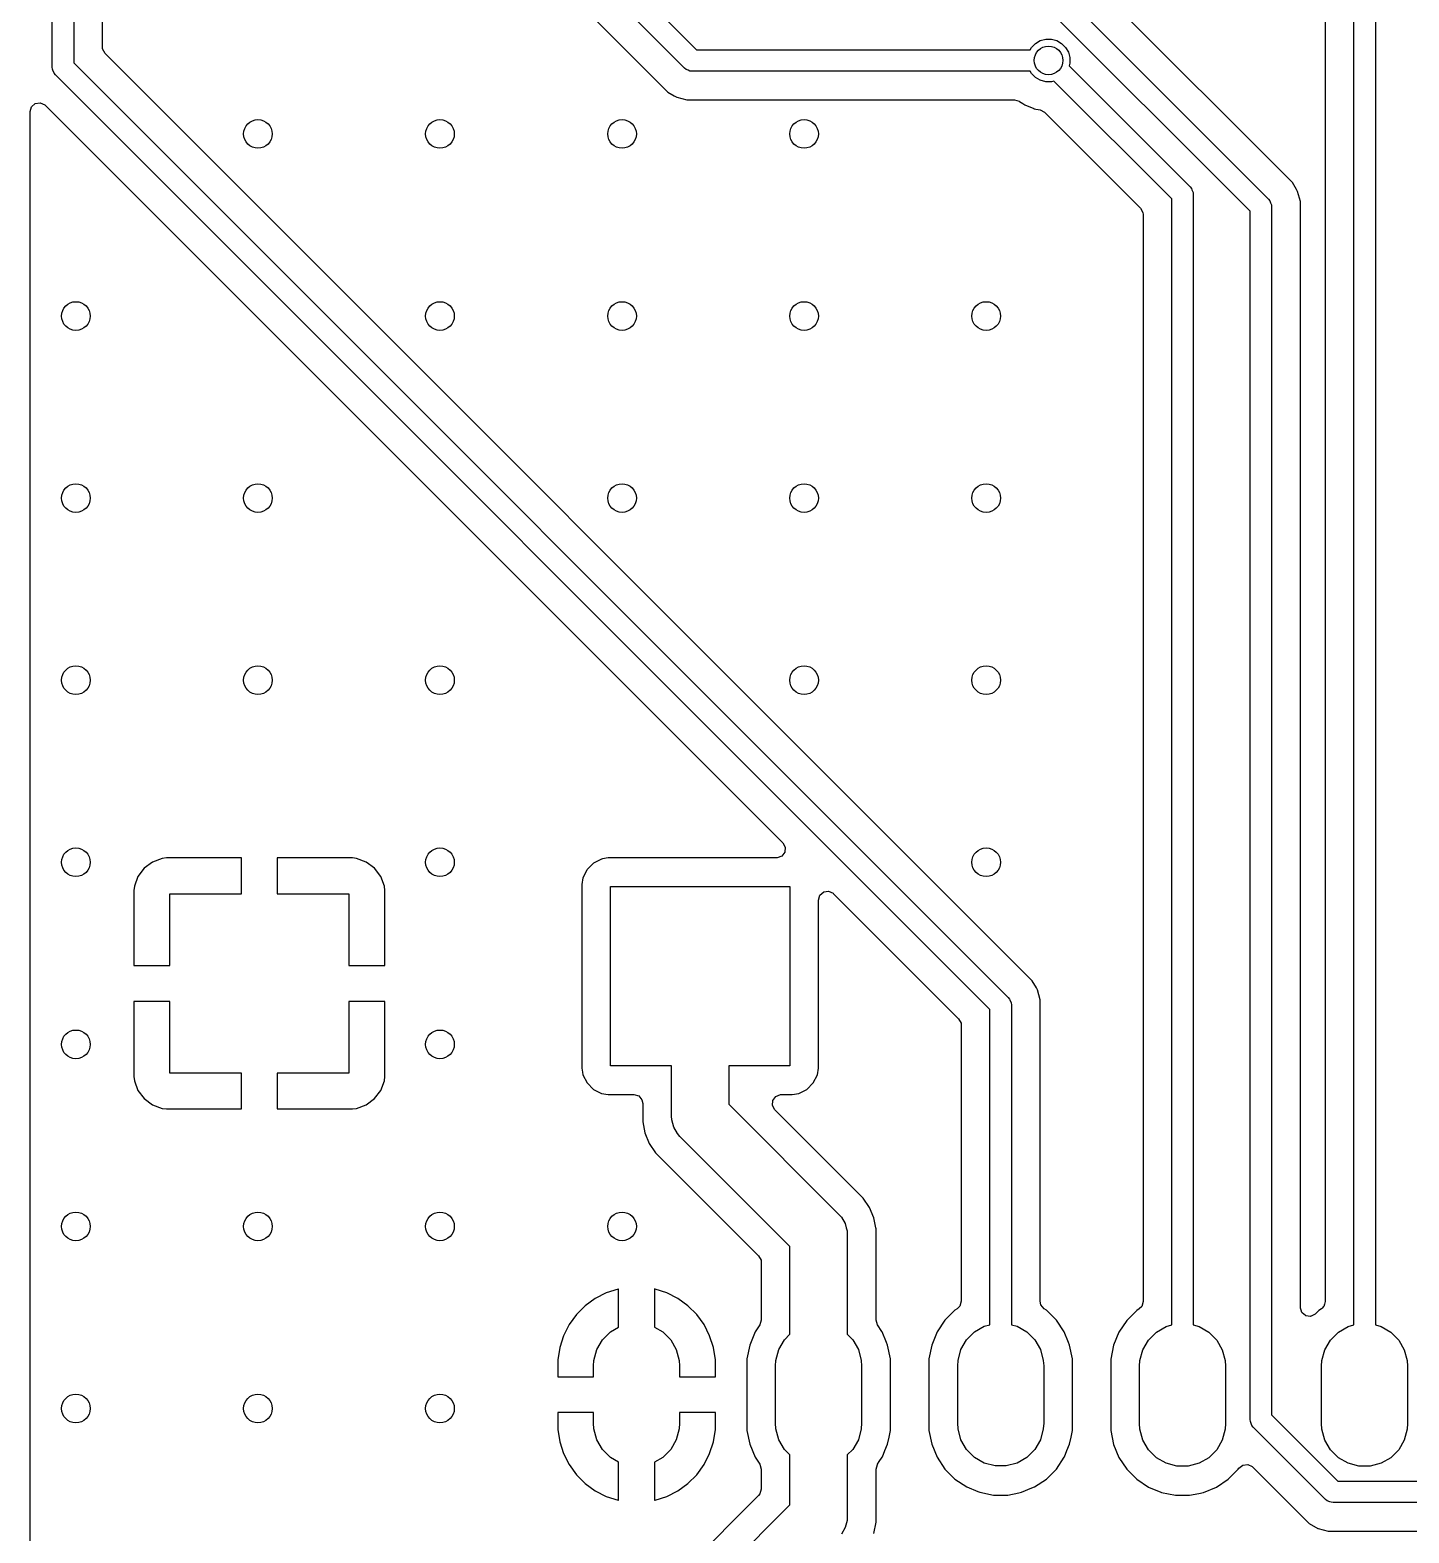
# Model space of a CAD drawing. Extents: x 2.6 to 14.2, y -9.4 to -3.8.
# Drawn here: x 2.558 to 3.315, y -8.399 to -7.573 of the extents above; entities that cross this region are included whole.
import ezdxf

# ---------------------------------------------------------------- set-up
doc = ezdxf.new("R2010")
doc.units = 0
doc.header["$MEASUREMENT"] = 0
doc.layers.add('BLACK', color=7, linetype='CONTINUOUS')

msp = doc.modelspace()

# ---------------------------------------------------------------- linework, layer by layer
at = {"layer": 'BLACK', "linetype": 'CONTINUOUS'}
for p, q in [((2.57022, -7.59385), (2.57022, -4.19395)), ((2.58204, -4.1964), (2.58204, -7.5914)), ((3.2852, -8.28465), (3.2852, -6.96461)), ((3.29701, -6.96706), (3.29701, -8.28465)), ((3.26943, -7.01537), (3.26943, -8.27181)), ((2.5978, -7.58285), (2.5978, -7.27248)), ((2.66376, -7.32392), (2.92411, -7.58427)), ((2.91749, -7.59435), (2.65368, -7.33054)), ((2.64052, -7.33967), (2.90836, -7.60752)), ((3.25148, -7.65722), (3.07678, -7.48252)), ((3.22824, -7.67298), (3.0495, -7.49424)), ((3.05958, -7.48762), (3.23832, -7.66636)), ((2.59791, -7.58388), (2.5978, -7.58285)), ((2.59923, -7.5863), (2.59791, -7.58388)), ((2.92411, -7.58427), (3.10739, -7.58427)), ((3.10739, -7.58427), (3.10813, -7.58298)), ((3.10813, -7.58298), (3.11031, -7.5808)), ((3.11031, -7.5808), (3.11298, -7.57926)), ((3.11298, -7.57926), (3.11596, -7.57846)), ((3.11596, -7.57846), (3.11904, -7.57846)), ((3.11904, -7.57846), (3.12202, -7.57926)), ((3.12202, -7.57926), (3.12469, -7.5808)), ((3.12469, -7.5808), (3.12687, -7.58298)), ((3.12687, -7.58298), (3.12841, -7.58565)), ((2.58204, -7.5914), (3.09539, -8.10475)), ((3.10856, -8.09562), (2.59923, -7.5863)), ((3.12841, -7.58565), (3.12921, -7.58863)), ((3.12921, -7.59171), (3.12883, -7.59315)), ((3.12883, -7.59315), (3.19528, -7.6596)), ((3.12921, -7.58863), (3.12921, -7.59171)), ((2.57034, -7.595), (2.57022, -7.59385)), ((2.57058, -7.59558), (2.57034, -7.595)), ((2.57122, -7.59713), (2.57058, -7.59558)), ((2.57195, -7.59802), (2.57122, -7.59713)), ((3.08531, -8.11138), (2.57195, -7.59802)), ((2.91838, -7.59508), (2.91749, -7.59435)), ((2.91947, -7.59553), (2.91838, -7.59508)), ((2.92051, -7.59597), (2.91947, -7.59553)), ((2.92167, -7.59608), (2.92051, -7.59597)), ((3.10739, -7.59608), (2.92167, -7.59608)), ((3.10813, -7.59736), (3.10739, -7.59608)), ((3.11031, -7.59954), (3.10813, -7.59736)), ((3.11298, -7.60109), (3.11031, -7.59954)), ((3.11596, -7.60188), (3.11298, -7.60109)), ((3.11904, -7.60188), (3.11596, -7.60188)), ((3.12047, -7.6015), (3.11904, -7.60188)), ((3.1852, -7.66623), (3.12047, -7.6015)), ((2.90836, -7.60752), (2.91184, -7.60953)), ((2.91184, -7.60953), (2.9133, -7.61037)), ((2.55806, -7.61821), (2.55883, -7.61557)), ((2.55806, -8.04598), (2.55806, -7.61821)), ((2.55883, -7.61557), (2.56091, -7.61377)), ((2.56091, -7.61377), (2.56363, -7.61338)), ((2.56363, -7.61338), (2.56614, -7.61452)), ((2.56614, -7.61452), (2.56639, -7.61476)), ((2.56639, -7.61476), (2.97146, -8.01983)), ((2.9133, -7.61037), (2.91881, -7.61185)), ((2.91881, -7.61185), (2.91881, -7.61185)), ((2.91881, -7.61185), (2.92452, -7.61185)), ((2.92452, -7.61185), (3.09881, -7.61185)), ((3.09881, -7.61185), (3.10145, -7.61262)), ((3.10145, -7.61262), (3.10153, -7.61267)), ((3.10153, -7.61267), (3.10329, -7.61385)), ((3.10329, -7.61385), (3.10444, -7.61461)), ((3.10444, -7.61461), (3.10444, -7.61461)), ((3.10444, -7.61461), (3.10444, -7.61461)), ((3.10444, -7.61461), (3.10935, -7.61665)), ((3.10935, -7.61665), (3.10946, -7.61669)), ((3.10946, -7.61669), (3.11289, -7.61737)), ((3.11289, -7.61737), (3.11532, -7.61865)), ((3.11532, -7.61865), (3.11539, -7.61871)), ((3.11539, -7.61871), (3.168, -7.67133)), ((3.19528, -7.6596), (3.19602, -7.6605)), ((3.25372, -7.6611), (3.25148, -7.65722)), ((3.1852, -8.28465), (3.1852, -7.66623)), ((3.19602, -7.6605), (3.19629, -7.66116)), ((3.19629, -7.66116), (3.1969, -7.66263)), ((3.1969, -7.66263), (3.19701, -7.66378)), ((3.19701, -7.66378), (3.19701, -8.28465)), ((3.23832, -7.66636), (3.23905, -7.66725)), ((3.23905, -7.66725), (3.2395, -7.66833)), ((3.25434, -7.66217), (3.25372, -7.6611)), ((3.25581, -7.66768), (3.25434, -7.66217)), ((3.25581, -8.27511), (3.25581, -7.66768)), ((3.25581, -7.66768), (3.25581, -7.66768)), ((3.168, -7.67133), (3.16932, -7.67374)), ((3.16932, -7.67374), (3.16943, -7.67478)), ((3.16943, -7.67478), (3.16943, -8.27181)), ((3.22824, -8.33653), (3.22824, -7.67298)), ((3.2395, -7.66833), (3.23993, -7.66938)), ((3.23993, -7.66938), (3.24005, -7.67053)), ((3.24005, -7.67053), (3.24005, -8.33408)), ((2.97146, -8.01983), (2.97278, -8.02224)), ((2.97278, -8.02224), (2.97258, -8.02499)), ((2.62528, -8.03041), (2.62074, -8.0338)), ((2.63058, -8.02843), (2.62528, -8.03041)), ((2.62528, -8.03041), (2.62528, -8.03041)), ((2.63292, -8.02818), (2.63058, -8.02843)), ((2.63058, -8.02843), (2.63058, -8.02843)), ((2.67418, -8.02818), (2.63292, -8.02818)), ((2.67418, -8.04787), (2.67418, -8.02818)), ((2.73512, -8.02818), (2.69386, -8.02818)), ((2.69386, -8.02818), (2.69386, -8.04787)), ((2.73746, -8.02843), (2.73512, -8.02818)), ((2.74276, -8.03041), (2.73746, -8.02843)), ((2.73746, -8.02843), (2.73746, -8.02843)), ((2.74729, -8.0338), (2.74276, -8.03041)), ((2.74276, -8.03041), (2.74276, -8.03041)), ((2.86755, -8.03101), (2.86402, -8.03455)), ((2.872, -8.02875), (2.86755, -8.03101)), ((2.86755, -8.03101), (2.86755, -8.03101)), ((2.86755, -8.03101), (2.86755, -8.03101)), ((2.8725, -8.02867), (2.872, -8.02875)), ((2.87569, -8.02816), (2.8725, -8.02867)), ((2.96801, -8.02816), (2.87569, -8.02816)), ((2.96836, -8.02815), (2.96801, -8.02816)), ((2.97093, -8.02719), (2.96836, -8.02815)), ((2.97258, -8.02499), (2.97093, -8.02719)), ((2.61735, -8.03834), (2.61537, -8.04364)), ((2.62074, -8.0338), (2.61735, -8.03833)), ((2.61735, -8.03833), (2.61735, -8.03834)), ((2.62074, -8.0338), (2.62074, -8.0338)), ((2.75069, -8.03833), (2.74729, -8.0338)), ((2.74729, -8.0338), (2.74729, -8.0338)), ((2.75069, -8.03834), (2.75069, -8.03833)), ((2.75267, -8.04364), (2.75069, -8.03834)), ((2.86175, -8.039), (2.86117, -8.04269)), ((2.86384, -8.03489), (2.86175, -8.039)), ((2.86402, -8.03455), (2.86384, -8.03489)), ((2.86402, -8.03455), (2.86402, -8.03455)), ((2.86402, -8.03455), (2.86402, -8.03455)), ((2.55806, -8.14817), (2.55806, -8.04598)), ((2.61537, -8.04364), (2.61512, -8.04598)), ((2.61512, -8.04598), (2.61512, -8.08724)), ((2.61537, -8.04364), (2.61537, -8.04364)), ((2.75292, -8.04598), (2.75267, -8.04364)), ((2.75267, -8.04364), (2.75267, -8.04364)), ((2.75292, -8.08724), (2.75292, -8.04598)), ((2.75292, -8.04598), (2.75292, -8.04598)), ((2.86117, -8.04269), (2.86117, -8.1436)), ((2.87693, -8.14235), (2.87693, -8.04393)), ((2.87693, -8.04393), (2.97536, -8.04393)), ((2.97536, -8.04393), (2.97536, -8.14235)), ((2.9919, -8.04864), (2.99398, -8.04684)), ((2.99398, -8.04684), (2.9967, -8.04645)), ((2.9967, -8.04645), (2.9992, -8.04759)), ((2.9992, -8.04759), (2.99946, -8.04783)), ((2.63481, -8.08724), (2.63481, -8.04787)), ((2.63481, -8.04787), (2.67418, -8.04787)), ((2.69386, -8.04787), (2.73323, -8.04787)), ((2.73323, -8.04787), (2.73323, -8.08724)), ((2.99113, -8.05128), (2.9919, -8.04864)), ((2.99113, -8.1436), (2.99113, -8.05128)), ((2.99946, -8.04783), (3.06811, -8.11648)), ((2.61512, -8.08724), (2.63481, -8.08724)), ((2.73323, -8.08724), (2.75292, -8.08724)), ((3.11085, -8.09959), (3.10856, -8.09562)), ((3.09539, -8.10475), (3.09612, -8.10565)), ((3.11141, -8.10056), (3.11085, -8.09959)), ((3.11289, -8.10608), (3.11141, -8.10056)), ((2.63481, -8.10692), (2.61512, -8.10692)), ((2.61512, -8.10692), (2.61512, -8.14817)), ((2.63481, -8.14629), (2.63481, -8.10692)), ((2.75292, -8.10692), (2.73323, -8.10692)), ((2.73323, -8.10692), (2.73323, -8.14629)), ((2.75292, -8.14817), (2.75292, -8.10692)), ((3.08531, -8.28451), (3.08531, -8.11138)), ((3.09612, -8.10565), (3.0963, -8.10608)), ((3.0963, -8.10608), (3.097, -8.10778)), ((3.097, -8.10778), (3.09712, -8.10893)), ((3.09712, -8.10893), (3.09712, -8.28451)), ((3.11289, -8.27167), (3.11289, -8.10608)), ((3.11289, -8.10608), (3.11289, -8.10608)), ((3.06811, -8.11648), (3.06943, -8.11889)), ((3.06943, -8.11889), (3.06954, -8.11993)), ((3.06954, -8.11993), (3.06954, -8.27167)), ((2.67418, -8.14629), (2.63481, -8.14629)), ((2.67418, -8.16598), (2.67418, -8.14629)), ((2.73323, -8.14629), (2.69386, -8.14629)), ((2.69386, -8.14629), (2.69386, -8.16598)), ((2.86117, -8.1436), (2.86152, -8.14585)), ((2.86152, -8.14585), (2.86175, -8.14729)), ((2.9104, -8.14235), (2.87693, -8.14235)), ((2.9104, -8.16998), (2.9104, -8.14235)), ((2.97536, -8.14235), (2.94189, -8.14235)), ((2.94189, -8.14235), (2.94189, -8.16346)), ((2.99054, -8.14729), (2.99113, -8.1436)), ((2.99113, -8.1436), (2.99113, -8.1436)), ((2.55806, -8.30376), (2.55806, -8.14817)), ((2.61512, -8.14817), (2.61537, -8.15052)), ((2.61537, -8.15052), (2.61537, -8.15052)), ((2.61537, -8.15052), (2.61735, -8.15582)), ((2.75069, -8.15582), (2.75267, -8.15052)), ((2.75267, -8.15052), (2.75292, -8.14817)), ((2.75267, -8.15052), (2.75267, -8.15052)), ((2.75292, -8.14817), (2.75292, -8.14817)), ((2.86175, -8.14729), (2.86402, -8.15174)), ((2.86402, -8.15174), (2.86402, -8.15174)), ((2.86402, -8.15174), (2.86402, -8.15174)), ((2.86402, -8.15174), (2.86755, -8.15527)), ((2.98474, -8.15527), (2.98827, -8.15174)), ((2.98827, -8.15174), (2.99054, -8.14729)), ((2.99054, -8.14729), (2.99054, -8.14729)), ((2.99054, -8.14729), (2.99054, -8.14729)), ((2.61735, -8.15582), (2.61735, -8.15582)), ((2.61735, -8.15582), (2.62074, -8.16035)), ((2.62074, -8.16035), (2.62074, -8.16035)), ((2.62074, -8.16035), (2.62528, -8.16375)), ((2.74276, -8.16375), (2.74729, -8.16035)), ((2.74729, -8.16035), (2.75069, -8.15582)), ((2.74729, -8.16035), (2.74729, -8.16035)), ((2.75069, -8.15582), (2.75069, -8.15582)), ((2.86755, -8.15527), (2.86755, -8.15527)), ((2.86755, -8.15527), (2.86755, -8.15527)), ((2.86755, -8.15527), (2.87189, -8.15748)), ((2.87189, -8.15748), (2.872, -8.15754)), ((2.872, -8.15754), (2.87569, -8.15812)), ((2.87569, -8.15812), (2.87569, -8.15812)), ((2.87569, -8.15812), (2.88975, -8.15812)), ((2.88975, -8.15812), (2.89239, -8.1589)), ((2.89239, -8.1589), (2.89419, -8.16098)), ((2.89419, -8.16098), (2.89463, -8.163)), ((2.89463, -8.163), (2.89463, -8.17308)), ((2.96587, -8.16404), (2.96607, -8.1613)), ((2.96607, -8.1613), (2.96772, -8.1591)), ((2.96772, -8.1591), (2.9703, -8.15813)), ((2.9703, -8.15813), (2.97064, -8.15812)), ((2.97064, -8.15812), (2.9766, -8.15812)), ((2.9766, -8.15812), (2.98029, -8.15754)), ((2.9766, -8.15812), (2.9766, -8.15812)), ((2.98029, -8.15754), (2.98474, -8.15527)), ((2.62528, -8.16375), (2.62528, -8.16375)), ((2.62528, -8.16375), (2.63058, -8.16572)), ((2.63058, -8.16572), (2.63058, -8.16572)), ((2.63058, -8.16572), (2.63292, -8.16598)), ((2.63292, -8.16598), (2.63292, -8.16598)), ((2.63292, -8.16598), (2.67418, -8.16598)), ((2.69386, -8.16598), (2.73512, -8.16598)), ((2.73512, -8.16598), (2.73746, -8.16572)), ((2.73512, -8.16598), (2.73512, -8.16598)), ((2.73746, -8.16572), (2.74276, -8.16375)), ((2.73746, -8.16572), (2.73746, -8.16572)), ((2.74276, -8.16375), (2.74276, -8.16375)), ((2.91053, -8.17204), (2.9104, -8.16998)), ((2.94189, -8.16346), (3.00235, -8.22391)), ((2.96719, -8.16646), (2.96587, -8.16404)), ((3.01569, -8.21496), (2.96719, -8.16646)), ((2.89463, -8.17308), (2.89584, -8.17917)), ((2.89584, -8.17917), (2.89584, -8.17917)), ((2.89584, -8.17917), (2.89822, -8.18491)), ((2.9116, -8.17601), (2.91053, -8.17204)), ((2.91365, -8.17957), (2.9116, -8.17601)), ((2.91501, -8.18112), (2.91365, -8.17957)), ((2.89822, -8.18491), (2.89822, -8.18491)), ((2.89822, -8.18491), (2.90167, -8.19007)), ((2.97546, -8.24157), (2.91501, -8.18112)), ((2.90167, -8.19007), (2.90167, -8.19007)), ((2.90167, -8.19007), (2.95827, -8.24667)), ((3.01914, -8.22012), (3.01569, -8.21496)), ((3.01569, -8.21496), (3.01569, -8.21496)), ((3.02152, -8.22585), (3.01914, -8.22012)), ((3.01914, -8.22012), (3.01914, -8.22012)), ((3.01914, -8.22012), (3.01914, -8.22012)), ((3.00235, -8.22391), (3.00371, -8.22546)), ((3.00371, -8.22546), (3.00576, -8.22902)), ((3.00576, -8.22902), (3.00639, -8.23136)), ((3.02206, -8.2286), (3.02152, -8.22585)), ((3.02261, -8.23136), (3.02206, -8.2286)), ((3.00639, -8.23136), (3.00683, -8.23299)), ((3.00683, -8.23299), (3.00696, -8.23505)), ((3.00696, -8.23505), (3.00696, -8.2898)), ((3.02273, -8.23194), (3.02261, -8.23136)), ((3.02261, -8.23136), (3.02261, -8.23136)), ((3.02273, -8.28195), (3.02273, -8.23194)), ((2.97546, -8.2898), (2.97546, -8.24157)), ((2.95827, -8.24667), (2.95959, -8.24909)), ((2.95959, -8.24909), (2.9597, -8.25012)), ((2.9597, -8.25012), (2.9597, -8.28196)), ((2.86852, -8.27013), (2.863, -8.27414)), ((2.87459, -8.26704), (2.86852, -8.27013)), ((2.88107, -8.26493), (2.87459, -8.26704)), ((2.88137, -8.26488), (2.88107, -8.26493)), ((2.88107, -8.26493), (2.88107, -8.26493)), ((2.88137, -8.28581), (2.88137, -8.26488)), ((2.88137, -8.26488), (2.88137, -8.26488)), ((2.90135, -8.26493), (2.90106, -8.26488)), ((2.90106, -8.26488), (2.90106, -8.28581)), ((2.90784, -8.26704), (2.90135, -8.26493)), ((2.90135, -8.26493), (2.90135, -8.26493)), ((2.91391, -8.27013), (2.90784, -8.26704)), ((2.91943, -8.27414), (2.91391, -8.27013)), ((2.863, -8.27414), (2.85818, -8.27896)), ((2.92425, -8.27896), (2.91943, -8.27414)), ((3.0661, -8.27657), (3.06062, -8.28206)), ((3.06737, -8.27573), (3.0661, -8.27657)), ((3.0661, -8.27657), (3.0661, -8.27657)), ((3.06876, -8.27431), (3.06737, -8.27573)), ((3.06954, -8.27167), (3.06876, -8.27431)), ((3.11329, -8.27362), (3.11289, -8.27167)), ((3.11506, -8.27573), (3.11329, -8.27362)), ((3.11632, -8.27657), (3.11506, -8.27573)), ((3.12181, -8.28206), (3.11632, -8.27657)), ((3.166, -8.27672), (3.16051, -8.28221)), ((3.16726, -8.27587), (3.166, -8.27672)), ((3.166, -8.27672), (3.166, -8.27672)), ((3.16866, -8.27445), (3.16726, -8.27587)), ((3.16943, -8.27181), (3.16866, -8.27445)), ((3.25583, -8.27546), (3.25581, -8.27511)), ((3.25624, -8.27658), (3.25583, -8.27546)), ((3.25657, -8.27773), (3.25624, -8.27658)), ((3.25672, -8.27786), (3.25657, -8.27773)), ((3.25679, -8.27804), (3.25672, -8.27786)), ((3.25774, -8.27876), (3.25679, -8.27804)), ((3.25864, -8.27954), (3.25774, -8.27876)), ((3.26402, -8.2787), (3.26387, -8.27882)), ((3.266, -8.27672), (3.26402, -8.2787)), ((3.26751, -8.27571), (3.266, -8.27672)), ((3.26773, -8.27552), (3.26751, -8.27571)), ((3.2686, -8.27452), (3.26773, -8.27552)), ((3.26864, -8.27448), (3.2686, -8.27452)), ((3.26865, -8.27447), (3.26864, -8.27448)), ((3.26866, -8.27445), (3.26865, -8.27447)), ((3.26904, -8.27315), (3.26866, -8.27445)), ((3.26943, -8.27184), (3.26904, -8.27315)), ((3.26943, -8.27181), (3.26943, -8.27183)), ((3.26943, -8.27183), (3.26943, -8.27184)), ((2.85417, -8.28447), (2.85108, -8.29055)), ((2.85818, -8.27896), (2.85417, -8.28447)), ((2.87683, -8.28843), (2.88137, -8.28581)), ((2.90106, -8.28581), (2.90559, -8.28843)), ((2.92825, -8.28447), (2.92425, -8.27896)), ((2.93135, -8.29055), (2.92825, -8.28447)), ((2.95887, -8.28467), (2.95631, -8.28851)), ((2.95892, -8.2846), (2.95887, -8.28467)), ((2.9597, -8.28196), (2.95892, -8.2846)), ((3.02273, -8.28204), (3.02273, -8.28195)), ((3.02355, -8.28467), (3.02273, -8.28204)), ((3.02595, -8.28826), (3.02355, -8.28467)), ((3.06062, -8.28206), (3.05631, -8.28851)), ((3.06062, -8.28206), (3.06062, -8.28206)), ((3.07683, -8.28843), (3.08217, -8.28535)), ((3.08217, -8.28535), (3.08531, -8.28451)), ((3.09712, -8.28451), (3.10025, -8.28535)), ((3.10025, -8.28535), (3.10559, -8.28843)), ((3.12612, -8.28851), (3.12181, -8.28206)), ((3.12181, -8.28206), (3.12181, -8.28206)), ((3.16051, -8.28221), (3.1562, -8.28866)), ((3.16051, -8.28221), (3.16051, -8.28221)), ((3.17673, -8.28857), (3.18207, -8.28549)), ((3.18207, -8.28549), (3.1852, -8.28465)), ((3.19701, -8.28465), (3.20015, -8.28549)), ((3.20015, -8.28549), (3.20549, -8.28857)), ((3.25884, -8.27957), (3.25864, -8.27954)), ((3.25899, -8.27969), (3.25884, -8.27957)), ((3.26018, -8.27977), (3.25899, -8.27969)), ((3.26136, -8.27995), (3.26018, -8.27977)), ((3.26154, -8.27987), (3.26136, -8.27995)), ((3.26173, -8.27989), (3.26154, -8.27987)), ((3.26278, -8.27931), (3.26173, -8.27989)), ((3.26387, -8.27882), (3.26278, -8.27931)), ((3.27673, -8.28857), (3.28207, -8.28549)), ((3.28207, -8.28549), (3.2852, -8.28465)), ((3.29701, -8.28465), (3.30015, -8.28549)), ((3.30015, -8.28549), (3.30549, -8.28857)), ((2.85108, -8.29055), (2.84897, -8.29703)), ((2.86939, -8.29813), (2.87247, -8.29279)), ((2.87247, -8.29279), (2.87683, -8.28843)), ((2.90559, -8.28843), (2.90995, -8.29279)), ((2.90995, -8.29279), (2.91304, -8.29813)), ((2.93345, -8.29703), (2.93135, -8.29055)), ((2.95631, -8.28851), (2.95334, -8.29568)), ((2.96939, -8.29813), (2.97247, -8.29279)), ((2.97247, -8.29279), (2.97546, -8.2898)), ((3.00696, -8.2898), (3.00995, -8.29279)), ((3.00995, -8.29279), (3.01304, -8.29813)), ((3.02612, -8.28851), (3.02595, -8.28826)), ((3.02855, -8.29438), (3.02612, -8.28851)), ((3.02612, -8.28851), (3.02612, -8.28851)), ((3.02612, -8.28851), (3.02612, -8.28851)), ((3.02909, -8.29568), (3.02855, -8.29438)), ((3.05631, -8.28851), (3.05334, -8.29568)), ((3.05631, -8.28851), (3.05631, -8.28851)), ((3.06939, -8.29813), (3.07247, -8.29279)), ((3.07247, -8.29279), (3.07683, -8.28843)), ((3.10559, -8.28843), (3.10995, -8.29279)), ((3.10995, -8.29279), (3.11304, -8.29813)), ((3.12855, -8.29438), (3.12612, -8.28851)), ((3.12612, -8.28851), (3.12612, -8.28851)), ((3.12909, -8.29568), (3.12855, -8.29438)), ((3.1562, -8.28866), (3.15323, -8.29583)), ((3.1562, -8.28866), (3.1562, -8.28866)), ((3.16928, -8.29828), (3.17237, -8.29293)), ((3.17237, -8.29293), (3.17673, -8.28857)), ((3.20549, -8.28857), (3.20985, -8.29293)), ((3.20985, -8.29293), (3.21293, -8.29828)), ((3.26928, -8.29828), (3.27237, -8.29293)), ((3.27237, -8.29293), (3.27673, -8.28857)), ((3.30549, -8.28857), (3.30985, -8.29293)), ((3.30985, -8.29293), (3.31293, -8.29828)), ((2.84897, -8.29703), (2.84791, -8.30376)), ((2.86779, -8.30409), (2.86939, -8.29813)), ((2.91304, -8.29813), (2.91463, -8.30409)), ((2.93452, -8.30376), (2.93345, -8.29703)), ((2.95334, -8.29568), (2.95182, -8.30329)), ((2.95182, -8.30329), (2.95182, -8.30329)), ((2.95182, -8.30329), (2.95182, -8.34255)), ((2.95334, -8.29568), (2.95334, -8.29568)), ((2.96779, -8.30409), (2.96939, -8.29813)), ((3.01304, -8.29813), (3.01463, -8.30409)), ((3.0306, -8.30329), (3.02909, -8.29568)), ((3.02909, -8.29568), (3.02909, -8.29568)), ((3.02909, -8.29568), (3.02909, -8.29568)), ((3.0306, -8.34255), (3.0306, -8.30329)), ((3.05334, -8.29568), (3.05182, -8.30329)), ((3.05182, -8.30329), (3.05182, -8.30329)), ((3.05182, -8.30329), (3.05182, -8.34255)), ((3.05334, -8.29568), (3.05334, -8.29568)), ((3.06779, -8.30409), (3.06939, -8.29813)), ((3.11304, -8.29813), (3.11463, -8.30409)), ((3.1306, -8.30329), (3.12909, -8.29568)), ((3.12909, -8.29568), (3.12909, -8.29568)), ((3.12909, -8.29568), (3.12909, -8.29568)), ((3.1306, -8.34255), (3.1306, -8.30329)), ((3.15323, -8.29583), (3.15172, -8.30344)), ((3.15172, -8.30344), (3.15172, -8.30344)), ((3.15172, -8.30344), (3.15172, -8.34269)), ((3.15323, -8.29583), (3.15323, -8.29583)), ((3.16769, -8.30423), (3.16928, -8.29828)), ((3.21293, -8.29828), (3.21453, -8.30423)), ((3.26769, -8.30423), (3.26928, -8.29828)), ((3.31293, -8.29828), (3.31453, -8.30423)), ((2.55806, -9.2682), (2.55806, -8.30376)), ((2.84791, -8.30376), (2.84791, -8.31308)), ((2.86759, -8.30717), (2.86779, -8.30409)), ((2.86759, -8.31308), (2.86759, -8.30717)), ((2.91463, -8.30409), (2.91484, -8.30717)), ((2.91484, -8.30717), (2.91484, -8.31308)), ((2.93452, -8.31308), (2.93452, -8.30376)), ((2.96759, -8.30717), (2.96779, -8.30409)), ((2.96759, -8.33867), (2.96759, -8.30717)), ((3.01463, -8.30409), (3.01484, -8.30717)), ((3.01484, -8.30717), (3.01484, -8.33867)), ((3.06759, -8.30717), (3.06779, -8.30409)), ((3.06759, -8.33867), (3.06759, -8.30717)), ((3.11463, -8.30409), (3.11484, -8.30717)), ((3.11484, -8.30717), (3.11484, -8.33867)), ((3.16748, -8.30731), (3.16769, -8.30423)), ((3.16748, -8.33881), (3.16748, -8.30731)), ((3.21453, -8.30423), (3.21473, -8.30731)), ((3.21473, -8.30731), (3.21473, -8.33881)), ((3.26748, -8.30731), (3.26769, -8.30423)), ((3.26748, -8.33881), (3.26748, -8.30731)), ((3.31453, -8.30423), (3.31473, -8.30731)), ((3.31473, -8.30731), (3.31473, -8.33881)), ((2.84791, -8.31308), (2.86759, -8.31308)), ((2.91484, -8.31308), (2.93452, -8.31308)), ((2.84791, -8.33276), (2.84791, -8.34207)), ((2.86759, -8.33276), (2.84791, -8.33276)), ((2.86759, -8.33867), (2.86759, -8.33276)), ((2.93452, -8.33276), (2.91484, -8.33276)), ((2.91484, -8.33276), (2.91484, -8.33867)), ((2.93452, -8.34207), (2.93452, -8.33276)), ((3.22835, -8.33768), (3.22824, -8.33653)), ((3.24005, -8.33408), (3.27634, -8.37037)), ((2.84791, -8.34207), (2.84897, -8.34881)), ((2.86779, -8.34175), (2.86759, -8.33867)), ((2.86939, -8.34771), (2.86779, -8.34175)), ((2.91463, -8.34175), (2.91304, -8.34771)), ((2.91484, -8.33867), (2.91463, -8.34175)), ((2.93345, -8.34881), (2.93452, -8.34207)), ((2.95182, -8.34255), (2.95182, -8.34255)), ((2.95182, -8.34255), (2.95182, -8.34255)), ((2.95182, -8.34255), (2.95334, -8.35016)), ((2.96779, -8.34175), (2.96759, -8.33867)), ((2.96939, -8.34771), (2.96779, -8.34175)), ((3.01463, -8.34175), (3.01304, -8.34771)), ((3.01484, -8.33867), (3.01463, -8.34175)), ((3.02987, -8.34626), (3.0306, -8.34255)), ((3.05182, -8.34255), (3.05182, -8.34255)), ((3.05182, -8.34255), (3.05182, -8.34255)), ((3.05182, -8.34255), (3.05334, -8.35016)), ((3.06779, -8.34175), (3.06759, -8.33867)), ((3.06939, -8.34771), (3.06779, -8.34175)), ((3.11463, -8.34175), (3.11304, -8.34771)), ((3.11484, -8.33867), (3.11463, -8.34175)), ((3.12987, -8.34626), (3.1306, -8.34255)), ((3.15172, -8.34269), (3.15172, -8.34269)), ((3.15172, -8.34269), (3.15172, -8.34269)), ((3.15172, -8.34269), (3.15323, -8.3503)), ((3.16769, -8.34189), (3.16748, -8.33881)), ((3.16928, -8.34785), (3.16769, -8.34189)), ((3.21453, -8.34189), (3.21293, -8.34785)), ((3.21473, -8.33881), (3.21453, -8.34189)), ((3.22923, -8.33981), (3.22835, -8.33768)), ((3.22997, -8.3407), (3.22923, -8.33981)), ((3.26972, -8.38046), (3.22997, -8.3407)), ((3.26769, -8.34189), (3.26748, -8.33881)), ((3.26928, -8.34785), (3.26769, -8.34189)), ((3.31453, -8.34189), (3.31293, -8.34785)), ((3.31473, -8.33881), (3.31453, -8.34189)), ((2.84897, -8.34881), (2.85108, -8.35529)), ((2.87247, -8.35305), (2.86939, -8.34771)), ((2.87683, -8.35741), (2.87247, -8.35305)), ((2.90995, -8.35305), (2.90559, -8.35741)), ((2.91304, -8.34771), (2.90995, -8.35305)), ((2.93135, -8.35529), (2.93345, -8.34881)), ((2.95334, -8.35016), (2.95334, -8.35016)), ((2.95334, -8.35016), (2.95631, -8.35732)), ((2.97247, -8.35305), (2.96939, -8.34771)), ((2.97546, -8.35604), (2.97247, -8.35305)), ((3.00995, -8.35305), (3.00696, -8.35604)), ((3.01304, -8.34771), (3.00995, -8.35305)), ((3.02763, -8.35368), (3.02909, -8.35016)), ((3.02909, -8.35016), (3.02987, -8.34626)), ((3.05334, -8.35016), (3.05334, -8.35016)), ((3.05334, -8.35016), (3.05631, -8.35732)), ((3.07247, -8.35305), (3.06939, -8.34771)), ((3.07683, -8.35741), (3.07247, -8.35305)), ((3.10995, -8.35305), (3.10559, -8.35741)), ((3.11304, -8.34771), (3.10995, -8.35305)), ((3.12763, -8.35368), (3.12909, -8.35016)), ((3.12909, -8.35016), (3.12987, -8.34626)), ((3.15323, -8.3503), (3.15323, -8.3503)), ((3.15323, -8.3503), (3.1562, -8.35747)), ((3.17237, -8.35319), (3.16928, -8.34785)), ((3.21293, -8.34785), (3.20985, -8.35319)), ((3.27237, -8.35319), (3.26928, -8.34785)), ((3.31293, -8.34785), (3.30985, -8.35319)), ((2.85108, -8.35529), (2.85417, -8.36136)), ((2.88137, -8.36003), (2.87683, -8.35741)), ((2.88137, -8.38095), (2.88137, -8.36003)), ((2.90559, -8.35741), (2.90106, -8.36003)), ((2.90106, -8.36003), (2.90106, -8.38095)), ((2.92825, -8.36136), (2.93135, -8.35529)), ((2.95631, -8.35732), (2.95631, -8.35732)), ((2.95631, -8.35732), (2.95887, -8.36117)), ((2.95887, -8.36117), (2.9597, -8.36379)), ((2.97546, -8.38339), (2.97546, -8.35604)), ((3.00696, -8.35604), (3.00696, -8.38991)), ((3.02273, -8.36388), (3.0235, -8.36124)), ((3.0235, -8.36124), (3.02355, -8.36117)), ((3.02355, -8.36117), (3.02451, -8.35973)), ((3.02451, -8.35973), (3.02612, -8.35732)), ((3.02612, -8.35732), (3.02625, -8.35701)), ((3.02625, -8.35701), (3.02763, -8.35368)), ((3.05631, -8.35732), (3.05631, -8.35732)), ((3.05631, -8.35732), (3.06062, -8.36378)), ((3.08217, -8.36049), (3.07683, -8.35741)), ((3.08813, -8.36209), (3.08217, -8.36049)), ((3.10025, -8.36049), (3.0943, -8.36209)), ((3.10559, -8.35741), (3.10025, -8.36049)), ((3.12181, -8.36378), (3.12612, -8.35732)), ((3.12612, -8.35732), (3.12625, -8.35701)), ((3.12625, -8.35701), (3.12763, -8.35368)), ((3.1562, -8.35747), (3.1562, -8.35747)), ((3.1562, -8.35747), (3.16051, -8.36392)), ((3.17673, -8.35755), (3.17237, -8.35319)), ((3.18207, -8.36063), (3.17673, -8.35755)), ((3.18802, -8.36223), (3.18207, -8.36063)), ((3.20015, -8.36063), (3.19419, -8.36223)), ((3.20549, -8.35755), (3.20015, -8.36063)), ((3.20985, -8.35319), (3.20549, -8.35755)), ((3.22419, -8.3616), (3.22691, -8.36126)), ((3.22691, -8.36126), (3.2294, -8.36244)), ((3.27673, -8.35755), (3.27237, -8.35319)), ((3.28207, -8.36063), (3.27673, -8.35755)), ((3.28802, -8.36223), (3.28207, -8.36063)), ((3.30015, -8.36063), (3.29419, -8.36223)), ((3.30549, -8.35755), (3.30015, -8.36063)), ((3.30985, -8.35319), (3.30549, -8.35755)), ((2.85417, -8.36136), (2.85818, -8.36688)), ((2.85818, -8.36688), (2.863, -8.3717)), ((2.91943, -8.3717), (2.92425, -8.36688)), ((2.92425, -8.36688), (2.92825, -8.36136)), ((2.9597, -8.36379), (2.9597, -8.36388)), ((2.9597, -8.36388), (2.9597, -8.37484)), ((3.02273, -8.38681), (3.02273, -8.36388)), ((3.06062, -8.36378), (3.06062, -8.36378)), ((3.06062, -8.36378), (3.0661, -8.36926)), ((3.0661, -8.36926), (3.0661, -8.36926)), ((3.0661, -8.36926), (3.07256, -8.37357)), ((3.0943, -8.36209), (3.08813, -8.36209)), ((3.10987, -8.37357), (3.11632, -8.36926)), ((3.11632, -8.36926), (3.12181, -8.36378)), ((3.16051, -8.36392), (3.16051, -8.36392)), ((3.16051, -8.36392), (3.166, -8.36941)), ((3.166, -8.36941), (3.166, -8.36941)), ((3.166, -8.36941), (3.17245, -8.37372)), ((3.19419, -8.36223), (3.18802, -8.36223)), ((3.20976, -8.37372), (3.21622, -8.36941)), ((3.21622, -8.36941), (3.2217, -8.36392)), ((3.2217, -8.36392), (3.22208, -8.36336)), ((3.22208, -8.36336), (3.22419, -8.3616)), ((3.2294, -8.36244), (3.22959, -8.36262)), ((3.22959, -8.36262), (3.26059, -8.39362)), ((3.29419, -8.36223), (3.28802, -8.36223)), ((2.863, -8.3717), (2.86852, -8.37571)), ((2.86852, -8.37571), (2.87459, -8.3788)), ((2.90784, -8.3788), (2.91391, -8.37571)), ((2.91391, -8.37571), (2.91943, -8.3717)), ((2.95892, -8.37748), (2.95827, -8.37829)), ((2.9597, -8.37484), (2.95892, -8.37748)), ((3.07256, -8.37357), (3.07256, -8.37357)), ((3.07256, -8.37357), (3.07875, -8.37614)), ((3.07875, -8.37614), (3.07972, -8.37654)), ((3.07972, -8.37654), (3.07972, -8.37654)), ((3.07972, -8.37654), (3.07972, -8.37654)), ((3.07972, -8.37654), (3.08733, -8.37806)), ((3.09509, -8.37806), (3.10111, -8.37686)), ((3.10111, -8.37686), (3.1027, -8.37654)), ((3.1027, -8.37654), (3.10837, -8.37419)), ((3.10837, -8.37419), (3.10987, -8.37357)), ((3.10987, -8.37357), (3.10987, -8.37357)), ((3.10987, -8.37357), (3.10987, -8.37357)), ((3.17245, -8.37372), (3.17245, -8.37372)), ((3.17245, -8.37372), (3.17927, -8.37654)), ((3.17927, -8.37654), (3.17962, -8.37669)), ((3.17962, -8.37669), (3.17962, -8.37669)), ((3.17962, -8.37669), (3.17962, -8.37669)), ((3.17962, -8.37669), (3.18723, -8.3782)), ((3.19499, -8.3782), (3.20011, -8.37718)), ((3.20011, -8.37718), (3.2026, -8.37669)), ((3.2026, -8.37669), (3.20976, -8.37372)), ((3.27634, -8.37037), (3.4852, -8.37037)), ((2.95827, -8.37829), (2.75133, -8.58522)), ((2.76029, -8.59857), (2.97546, -8.38339)), ((2.87459, -8.3788), (2.88107, -8.38091)), ((2.88107, -8.38091), (2.88107, -8.38091)), ((2.88107, -8.38091), (2.88137, -8.38095)), ((2.88137, -8.38095), (2.88137, -8.38095)), ((2.90106, -8.38095), (2.90135, -8.38091)), ((2.90135, -8.38091), (2.90784, -8.3788)), ((3.08733, -8.37806), (3.08733, -8.37806)), ((3.08733, -8.37806), (3.09509, -8.37806)), ((3.18723, -8.3782), (3.18723, -8.3782)), ((3.18723, -8.3782), (3.19499, -8.3782)), ((3.27061, -8.38119), (3.26972, -8.38046)), ((3.272, -8.38176), (3.27061, -8.38119)), ((3.27274, -8.38207), (3.272, -8.38176)), ((3.27389, -8.38219), (3.27274, -8.38207)), ((3.49111, -8.38219), (3.27389, -8.38219)), ((3.00683, -8.39197), (3.00576, -8.39594)), ((3.00696, -8.38991), (3.00683, -8.39197)), ((3.02152, -8.39911), (3.02273, -8.39302)), ((3.02273, -8.39302), (3.02273, -8.38681)), ((3.26059, -8.39362), (3.26059, -8.39362)), ((3.26059, -8.39362), (3.26059, -8.39362)), ((3.26059, -8.39362), (3.26539, -8.3964)), ((3.00576, -8.39594), (3.00371, -8.3995)), ((3.26539, -8.3964), (3.26539, -8.3964)), ((3.26539, -8.3964), (3.26539, -8.3964)), ((3.26539, -8.3964), (3.26553, -8.39648)), ((3.26553, -8.39648), (3.27104, -8.39795)), ((3.27104, -8.39795), (3.27104, -8.39795)), ((3.27104, -8.39795), (3.49396, -8.39795))]:
    msp.add_line(p, q, dxfattribs=at)
at = {"layer": 'BLACK'}
for centre in [(3.1175, -7.59017), (2.68323, -7.63054), (2.78323, -7.63054), (2.88323, -7.63054), (2.98323, -7.63054), (2.58323, -7.73054), (2.78323, -7.73054), (2.88323, -7.73054), (2.98323, -7.73054), (3.08323, -7.73054), (2.58323, -7.83054), (2.68323, -7.83054), (2.88323, -7.83054), (2.98323, -7.83054), (3.08323, -7.83054), (2.58323, -7.93054), (2.68323, -7.93054), (2.78323, -7.93054), (2.98323, -7.93054), (3.08323, -7.93054), (2.58323, -8.03054), (2.78323, -8.03054), (3.08323, -8.03054), (2.58323, -8.13054), (2.78323, -8.13054), (2.58323, -8.23054), (2.68323, -8.23054), (2.78323, -8.23054), (2.88323, -8.23054), (2.58323, -8.33054), (2.68323, -8.33054), (2.78323, -8.33054)]:
    msp.add_circle(centre, 0.00787, dxfattribs=at)

doc.saveas('drawing.dxf')
